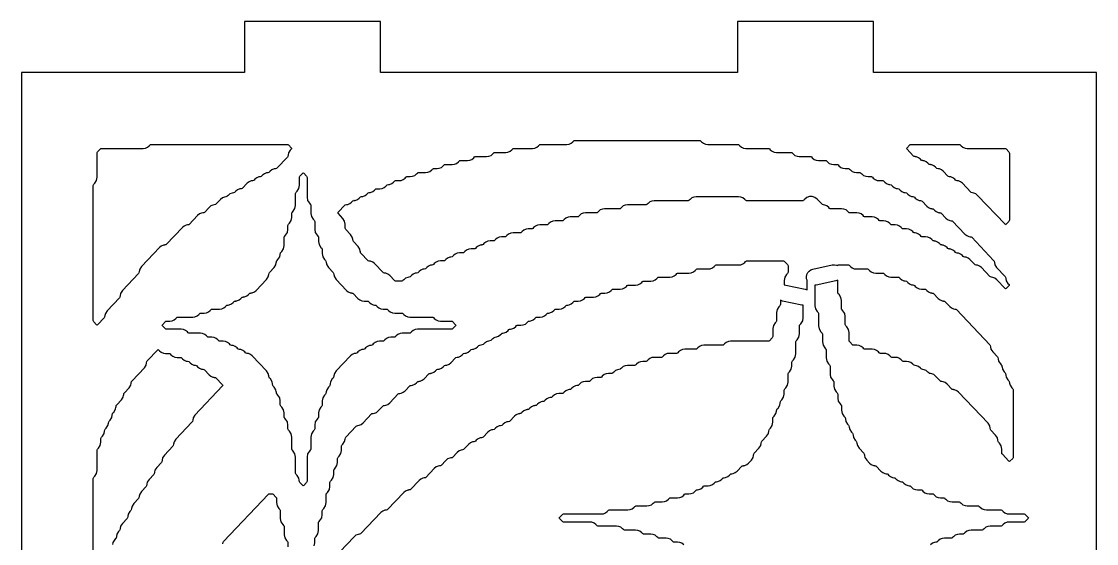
# Model space of a CAD drawing. Header units: millimetres. Extents: x 10 to 410, y 18 to 283.
# Drawn here: x 79 to 142.3, y 116.3 to 147 of the extents above; entities that cross this region are included whole.
import ezdxf

# ---------------------------------------------------------------- set-up
doc = ezdxf.new("R2010")
doc.units = ezdxf.units.MM
doc.layers.add('CUT', color=1, linetype='Continuous')

msp = doc.modelspace()

# ---------------------------------------------------------------- linework, layer by layer
at = {"layer": 'CUT'}
for points in [[(129.134, 147), (121.134, 147), (121.134, 144), (100.134, 144), (100.134, 147), (92.134, 147), (92.134, 144), (79, 144), (79, 24), (92.134, 24), (92.134, 21), (100.134, 21), (100.134, 24), (121.134, 24), (121.134, 21), (129.134, 21), (129.134, 24), (142.2679, 24), (142.2679, 144), (129.134, 144)], [(98.4251, 136.3749), (98.4787, 136.4312), (98.5038, 136.4514), (98.5693, 136.4603), (98.5689, 136.4634), (98.6456, 136.4738), (98.7694, 136.5269), (98.8745, 136.6112), (98.928, 136.6675), (98.9532, 136.6876), (99.0187, 136.6965), (99.0182, 136.6997), (99.0949, 136.7101), (99.2187, 136.7632), (99.3238, 136.8475), (99.3773, 136.9038), (99.4025, 136.9239), (99.468, 136.9328), (99.4676, 136.936), (99.5443, 136.9464), (99.668, 136.9995), (99.7731, 137.0837), (99.8267, 137.14), (99.8518, 137.1602), (99.8838, 137.1646), (100.0848, 137.1646), (100.2183, 137.1827), (100.342, 137.2358), (100.4471, 137.32), (100.5007, 137.3763), (100.5258, 137.3965), (100.5913, 137.4054), (100.5909, 137.4086), (100.6676, 137.419), (100.7914, 137.4721), (100.8965, 137.5563), (100.95, 137.6126), (100.9752, 137.6328), (101.0071, 137.6371), (101.2081, 137.6371), (101.3416, 137.6553), (101.4654, 137.7084), (101.5705, 137.7926), (101.624, 137.8489), (101.6492, 137.8691), (101.6811, 137.8734), (101.8821, 137.8734), (102.0156, 137.8916), (102.1394, 137.9447), (102.2445, 138.0289), (102.298, 138.0852), (102.3232, 138.1054), (102.3551, 138.1097), (102.7808, 138.1097), (102.9142, 138.1278), (103.038, 138.181), (103.1431, 138.2652), (103.1967, 138.3215), (103.2218, 138.3416), (103.2538, 138.346), (103.4548, 138.346), (103.5882, 138.3641), (103.712, 138.4172), (103.8171, 138.5015), (103.8707, 138.5578), (103.8958, 138.5779), (103.9278, 138.5823), (104.3535, 138.5823), (104.4869, 138.6004), (104.6107, 138.6535), (104.7158, 138.7377), (104.7693, 138.7941), (104.7945, 138.8142), (104.8265, 138.8186), (105.2521, 138.8186), (105.3856, 138.8367), (105.5094, 138.8898), (105.6145, 138.974), (105.668, 139.0303), (105.6932, 139.0505), (105.7251, 139.0549), (106.3755, 139.0549), (106.5089, 139.073), (106.6327, 139.1261), (106.7378, 139.2103), (106.7913, 139.2666), (106.8165, 139.2868), (106.8485, 139.2911), (107.4988, 139.2911), (107.6322, 139.3093), (107.756, 139.3624), (107.8611, 139.4466), (107.9147, 139.5029), (107.9398, 139.5231), (107.9718, 139.5274), (109.0714, 139.5274), (109.2049, 139.5456), (109.3287, 139.5987), (109.4338, 139.6829), (109.4873, 139.7392), (109.5125, 139.7594), (109.5445, 139.7637), (111.0934, 139.7637), (111.2269, 139.7819), (111.3507, 139.835), (111.4558, 139.9192), (111.5093, 139.9755), (111.5345, 139.9957), (111.5665, 140), (118.9128, 140), (118.9448, 139.9957), (118.9699, 139.9755), (119.0235, 139.9192), (119.1286, 139.835), (119.2524, 139.7819), (119.3858, 139.7637), (121.1595, 139.7637), (121.1914, 139.7594), (121.2166, 139.7392), (121.2701, 139.6829), (121.3753, 139.5987), (121.499, 139.5456), (121.6325, 139.5274), (122.9568, 139.5274), (122.9888, 139.5231), (123.0139, 139.5029), (123.0675, 139.4466), (123.1726, 139.3624), (123.2964, 139.3093), (123.4298, 139.2911), (124.3048, 139.2911), (124.3368, 139.2868), (124.3619, 139.2666), (124.4155, 139.2103), (124.5206, 139.1261), (124.6444, 139.073), (124.7778, 139.0549), (125.4281, 139.0549), (125.4601, 139.0505), (125.4853, 139.0303), (125.5388, 138.974), (125.6439, 138.8898), (125.7677, 138.8367), (125.9012, 138.8186), (126.3268, 138.8186), (126.3588, 138.8142), (126.3839, 138.7941), (126.4375, 138.7377), (126.5426, 138.6535), (126.6664, 138.6004), (126.7998, 138.5823), (127.0008, 138.5823), (127.0328, 138.5779), (127.0579, 138.5578), (127.1115, 138.5015), (127.2166, 138.4172), (127.3404, 138.3641), (127.4738, 138.346), (127.6748, 138.346), (127.7068, 138.3416), (127.7319, 138.3215), (127.7855, 138.2652), (127.8906, 138.181), (128.0144, 138.1278), (128.1478, 138.1097), (128.3488, 138.1097), (128.3808, 138.1054), (128.4059, 138.0852), (128.4595, 138.0289), (128.5646, 137.9447), (128.6884, 137.8916), (128.8218, 137.8734), (129.0228, 137.8734), (129.0548, 137.8691), (129.0799, 137.8489), (129.1335, 137.7926), (129.2386, 137.7084), (129.3624, 137.6553), (129.4958, 137.6371), (129.6968, 137.6371), (129.7288, 137.6328), (129.7539, 137.6126), (129.8075, 137.5563), (129.9126, 137.4721), (130.0364, 137.419), (130.113, 137.4086), (130.1126, 137.4054), (130.1781, 137.3965), (130.2033, 137.3763), (130.2568, 137.32), (130.3619, 137.2358), (130.4857, 137.1827), (130.5624, 137.1723), (130.5619, 137.1691), (130.6274, 137.1602), (130.6526, 137.14), (130.7061, 137.0837), (130.8112, 136.9995), (130.935, 136.9464), (131.0117, 136.936), (131.0113, 136.9328), (131.0768, 136.9239), (131.1019, 136.9038), (131.1555, 136.8475), (131.2606, 136.7632), (131.3844, 136.7101), (131.461, 136.6997), (131.4606, 136.6965), (131.5261, 136.6876), (131.5513, 136.6675), (131.6048, 136.6112), (131.7099, 136.5269), (131.8337, 136.4738), (131.9104, 136.4634), (131.9099, 136.4603), (131.9754, 136.4514), (132.0006, 136.4312), (132.2788, 136.1386), (132.3839, 136.0544), (132.5077, 136.0013), (132.5844, 135.9908), (132.5839, 135.9877), (132.6494, 135.9788), (132.6746, 135.9586), (132.7281, 135.9023), (132.8332, 135.8181), (132.957, 135.765), (133.0337, 135.7546), (133.0333, 135.7514), (133.0988, 135.7425), (133.1239, 135.7223), (133.4021, 135.4297), (133.5072, 135.3455), (133.631, 135.2924), (133.7077, 135.282), (133.7073, 135.2788), (133.7728, 135.2699), (133.7979, 135.2497), (134.5255, 134.4846), (134.6306, 134.4004), (134.7544, 134.3473), (134.831, 134.3368), (134.8306, 134.3337), (134.8961, 134.3248), (134.9213, 134.3046), (136.2131, 132.9459), (136.2374, 132.908), (136.255, 132.8169), (136.257, 132.8173), (136.2816, 132.6894), (136.3836, 132.5303), (136.8871, 132.0008), (136.9114, 131.9628), (136.929, 131.8718), (136.931, 131.8722), (136.9556, 131.7442), (137.0576, 131.5852), (137.1184, 131.5213), (137.1376, 131.4937), (137.1184, 131.4661), (136.9479, 131.2868), (136.92, 131.2656), (136.892, 131.2868), (136.3938, 131.8108), (136.2887, 131.895), (136.1649, 131.9481), (136.0882, 131.9585), (136.0886, 131.9617), (136.0231, 131.9706), (135.998, 131.9908), (135.4951, 132.5196), (135.39, 132.6039), (135.2662, 132.657), (135.1895, 132.6674), (135.19, 132.6705), (135.1245, 132.6795), (135.0993, 132.6996), (134.8211, 132.9922), (134.716, 133.0764), (134.5922, 133.1295), (134.5155, 133.14), (134.516, 133.1431), (134.4505, 133.152), (134.4253, 133.1722), (134.3718, 133.2285), (134.2667, 133.3127), (134.1429, 133.3658), (134.0662, 133.3762), (134.0666, 133.3794), (134.0012, 133.3883), (133.976, 133.4085), (133.9224, 133.4648), (133.8173, 133.549), (133.6936, 133.6021), (133.6169, 133.6125), (133.6173, 133.6157), (133.5518, 133.6246), (133.5266, 133.6448), (133.4731, 133.7011), (133.368, 133.7853), (133.2442, 133.8384), (133.1675, 133.8488), (133.168, 133.852), (133.1025, 133.8609), (133.0773, 133.8811), (133.0238, 133.9374), (132.9187, 134.0216), (132.7949, 134.0747), (132.7182, 134.0851), (132.7186, 134.0883), (132.6532, 134.0972), (132.628, 134.1173), (132.5744, 134.1736), (132.4693, 134.2579), (132.3456, 134.311), (132.2121, 134.3291), (132.0111, 134.3291), (131.9792, 134.3335), (131.954, 134.3536), (131.9004, 134.4099), (131.7953, 134.4942), (131.6716, 134.5473), (131.5949, 134.5577), (131.5953, 134.5608), (131.5298, 134.5697), (131.5046, 134.5899), (131.4511, 134.6462), (131.346, 134.7304), (131.2222, 134.7835), (131.0888, 134.8017), (130.8878, 134.8017), (130.8558, 134.806), (130.8306, 134.8262), (130.7771, 134.8825), (130.672, 134.9667), (130.5482, 135.0198), (130.4148, 135.038), (130.2138, 135.038), (130.1818, 135.0423), (130.1566, 135.0625), (130.1031, 135.1188), (129.998, 135.203), (129.8742, 135.2561), (129.7408, 135.2743), (129.5398, 135.2743), (129.5078, 135.2786), (129.4826, 135.2988), (129.4291, 135.3551), (129.324, 135.4393), (129.2002, 135.4924), (129.0668, 135.5105), (128.6411, 135.5105), (128.6092, 135.5149), (128.584, 135.5351), (128.5304, 135.5914), (128.4253, 135.6756), (128.3016, 135.7287), (128.1681, 135.7468), (127.7425, 135.7468), (127.7105, 135.7512), (127.6853, 135.7713), (127.6318, 135.8277), (127.5267, 135.9119), (127.4029, 135.965), (127.2694, 135.9831), (126.6191, 135.9831), (126.5872, 135.9875), (126.562, 136.0076), (126.5084, 136.0639), (126.4033, 136.1482), (126.2796, 136.2013), (126.2029, 136.2117), (126.2033, 136.2149), (126.1378, 136.2238), (126.1127, 136.2439), (125.8243, 136.5472), (125.6957, 136.6447), (125.5427, 136.6961), (125.3813, 136.6961), (125.2283, 136.6447), (125.0996, 136.5472), (125.0359, 136.4802), (125.0108, 136.46), (124.9788, 136.4557), (121.6765, 136.4557), (121.6445, 136.46), (121.6193, 136.4802), (121.5658, 136.5365), (121.4607, 136.6207), (121.3369, 136.6738), (121.2034, 136.692), (118.7118, 136.692), (118.5784, 136.6738), (118.4546, 136.6207), (118.3495, 136.5365), (118.2959, 136.4802), (118.2708, 136.46), (118.2388, 136.4557), (116.2405, 136.4557), (116.107, 136.4376), (115.9833, 136.3844), (115.8781, 136.3002), (115.8246, 136.2439), (115.7994, 136.2238), (115.7675, 136.2194), (114.6678, 136.2194), (114.5344, 136.2013), (114.4106, 136.1482), (114.3055, 136.0639), (114.2519, 136.0076), (114.2268, 135.9875), (114.1948, 135.9831), (113.3198, 135.9831), (113.1864, 135.965), (113.0626, 135.9119), (112.9575, 135.8277), (112.9039, 135.7713), (112.8788, 135.7512), (112.8468, 135.7468), (112.1965, 135.7468), (112.063, 135.7287), (111.9393, 135.6756), (111.8342, 135.5914), (111.7806, 135.5351), (111.7554, 135.5149), (111.7235, 135.5105), (111.2978, 135.5105), (111.1644, 135.4924), (111.0406, 135.4393), (110.9355, 135.3551), (110.8819, 135.2988), (110.8568, 135.2786), (110.8248, 135.2743), (110.3992, 135.2743), (110.2657, 135.2561), (110.1419, 135.203), (110.0368, 135.1188), (109.9833, 135.0625), (109.9581, 135.0423), (109.9261, 135.038), (109.5005, 135.038), (109.367, 135.0198), (109.2433, 134.9667), (109.1382, 134.8825), (109.0846, 134.8262), (109.0594, 134.806), (109.0275, 134.8017), (108.8265, 134.8017), (108.693, 134.7835), (108.5693, 134.7304), (108.4642, 134.6462), (108.4106, 134.5899), (108.3854, 134.5697), (108.3535, 134.5654), (107.9278, 134.5654), (107.7944, 134.5473), (107.6706, 134.4942), (107.5655, 134.4099), (107.512, 134.3536), (107.4868, 134.3335), (107.4548, 134.3291), (107.2538, 134.3291), (107.1204, 134.311), (106.9966, 134.2579), (106.8915, 134.1736), (106.838, 134.1173), (106.8128, 134.0972), (106.7808, 134.0928), (106.5798, 134.0928), (106.4464, 134.0747), (106.3226, 134.0216), (106.2175, 133.9374), (106.164, 133.8811), (106.1388, 133.8609), (106.0733, 133.852), (106.0737, 133.8488), (105.997, 133.8384), (105.8733, 133.7853), (105.7682, 133.7011), (105.7146, 133.6448), (105.6894, 133.6246), (105.6575, 133.6203), (105.4565, 133.6203), (105.323, 133.6021), (105.1993, 133.549), (105.0942, 133.4648), (105.0406, 133.4085), (105.0154, 133.3883), (104.9835, 133.384), (104.7825, 133.384), (104.649, 133.3658), (104.5253, 133.3127), (104.4202, 133.2285), (104.3666, 133.1722), (104.3414, 133.152), (104.276, 133.1431), (104.2764, 133.14), (104.1997, 133.1295), (104.0759, 133.0764), (103.9708, 132.9922), (103.9173, 132.9359), (103.8921, 132.9157), (103.8602, 132.9114), (103.6592, 132.9114), (103.5257, 132.8933), (103.4019, 132.8401), (103.2968, 132.7559), (103.2433, 132.6996), (103.2181, 132.6795), (103.1526, 132.6705), (103.1531, 132.6674), (103.0764, 132.657), (102.9526, 132.6039), (102.8475, 132.5196), (102.794, 132.4633), (102.7688, 132.4432), (102.7033, 132.4343), (102.7037, 132.4311), (102.627, 132.4207), (102.5033, 132.3676), (102.3982, 132.2833), (102.3446, 132.227), (102.3195, 132.2069), (102.254, 132.198), (102.2544, 132.1948), (102.1777, 132.1844), (102.0539, 132.1313), (101.9488, 132.0471), (101.8953, 131.9908), (101.8701, 131.9706), (101.8046, 131.9617), (101.8051, 131.9585), (101.7284, 131.9481), (101.6046, 131.895), (101.4995, 131.8108), (101.446, 131.7545), (101.4208, 131.7343), (101.3888, 131.73), (101.0071, 131.73), (100.9752, 131.7343), (100.95, 131.7545), (100.6718, 132.0471), (100.5667, 132.1313), (100.4429, 132.1844), (100.3662, 132.1948), (100.3667, 132.198), (100.3012, 132.2069), (100.276, 132.227), (99.7731, 132.7559), (99.668, 132.8401), (99.5443, 132.8933), (99.4676, 132.9037), (99.468, 132.9068), (99.4025, 132.9157), (99.3773, 132.9359), (98.9842, 133.3494), (98.9598, 133.3874), (98.9423, 133.4784), (98.9403, 133.478), (98.9156, 133.606), (98.8137, 133.765), (98.5348, 134.0583), (98.5105, 134.0962), (98.493, 134.1873), (98.4909, 134.1869), (98.4663, 134.3149), (98.3643, 134.4739), (98.0855, 134.7672), (98.0612, 134.8051), (98.0527, 134.8493), (98.0527, 135.0745), (98.017, 135.26), (97.915, 135.419), (97.6296, 135.7192), (97.6103, 135.7468), (97.6296, 135.7744), (98.0293, 136.1949), (98.0545, 136.2151), (98.12, 136.224), (98.1196, 136.2271), (98.1963, 136.2376), (98.32, 136.2907)], [(83.3117, 137.4924), (83.4136, 137.6514), (83.4493, 137.8369), (83.4493, 139.2435), (83.4578, 139.2877), (83.4822, 139.3257), (83.6507, 139.5029), (83.6759, 139.5231), (83.7078, 139.5274), (86.1555, 139.5274), (86.2889, 139.5456), (86.4127, 139.5987), (86.5178, 139.6829), (86.5714, 139.7392), (86.5965, 139.7594), (86.6285, 139.7637), (94.6488, 139.7637), (94.6808, 139.7594), (94.706, 139.7392), (94.8811, 139.555), (94.9003, 139.5274), (94.8811, 139.4998), (94.8203, 139.4359), (94.7183, 139.2769), (94.6937, 139.1489), (94.6917, 139.1493), (94.6741, 139.0583), (94.6498, 139.0203), (94.032, 138.3705), (94.0068, 138.3503), (93.9413, 138.3414), (93.9417, 138.3383), (93.8651, 138.3279), (93.7413, 138.2747), (93.6362, 138.1905), (93.5826, 138.1342), (93.5575, 138.114), (93.492, 138.1051), (93.4924, 138.102), (93.4157, 138.0916), (93.2919, 138.0385), (93.1868, 137.9542), (93.1333, 137.8979), (93.1081, 137.8778), (93.0426, 137.8689), (93.0431, 137.8657), (92.9664, 137.8553), (92.8426, 137.8022), (92.7375, 137.7179), (92.684, 137.6616), (92.6588, 137.6415), (92.5933, 137.6326), (92.5937, 137.6294), (92.5171, 137.619), (92.3933, 137.5659), (92.2882, 137.4817), (92.01, 137.1891), (91.9848, 137.1689), (91.9193, 137.16), (91.9197, 137.1568), (91.8431, 137.1464), (91.7193, 137.0933), (91.6142, 137.0091), (91.5606, 136.9528), (91.5355, 136.9326), (91.47, 136.9237), (91.4704, 136.9206), (91.3937, 136.9101), (91.2699, 136.857), (91.1648, 136.7728), (91.1113, 136.7165), (91.0861, 136.6963), (91.0206, 136.6874), (91.0211, 136.6843), (90.9444, 136.6738), (90.8206, 136.6207), (90.7155, 136.5365), (90.4373, 136.2439), (90.4121, 136.2238), (90.3466, 136.2149), (90.3471, 136.2117), (90.2704, 136.2013), (90.1466, 136.1482), (90.0415, 136.0639), (89.7633, 135.7713), (89.7381, 135.7512), (89.6726, 135.7423), (89.6731, 135.7391), (89.5964, 135.7287), (89.4726, 135.6756), (89.3675, 135.5914), (88.8646, 135.0625), (88.8395, 135.0423), (88.774, 135.0334), (88.7744, 135.0303), (88.6977, 135.0198), (88.5739, 134.9667), (88.4688, 134.8825), (87.5166, 133.8811), (87.4915, 133.8609), (87.426, 133.852), (87.4264, 133.8488), (87.3497, 133.8384), (87.226, 133.7853), (87.1208, 133.7011), (86.0583, 132.5836), (85.9563, 132.4246), (85.9317, 132.2966), (85.9297, 132.297), (85.9122, 132.2059), (85.8878, 132.168), (84.935, 131.1659), (84.833, 131.0068), (84.8084, 130.8789), (84.8063, 130.8793), (84.7888, 130.7882), (84.7645, 130.7503), (84.0363, 129.9844), (83.9344, 129.8254), (83.9097, 129.6974), (83.9077, 129.6978), (83.8902, 129.6068), (83.8658, 129.5688), (83.4773, 129.1602), (83.4493, 129.139), (83.4213, 129.1602), (83.2575, 129.3326), (83.2332, 129.3705), (83.2247, 129.4147), (83.2247, 137.3532), (83.2332, 137.3974), (83.2575, 137.4354)], [(134.3008, 139.6829), (134.4059, 139.5987), (134.5297, 139.5456), (134.6631, 139.5274), (136.8861, 139.5274), (136.9181, 139.5231), (136.9433, 139.5029), (137.1118, 139.3257), (137.1361, 139.2877), (137.1446, 139.2435), (137.1446, 135.3219), (137.1361, 135.2777), (137.1118, 135.2397), (136.9479, 135.0674), (136.92, 135.0462), (136.892, 135.0674), (135.2704, 136.7728), (135.1653, 136.857), (135.0416, 136.9101), (134.9649, 136.9206), (134.9653, 136.9237), (134.8998, 136.9326), (134.8746, 136.9528), (134.3718, 137.4817), (134.2667, 137.5659), (134.1429, 137.619), (134.0662, 137.6294), (134.0666, 137.6326), (134.0012, 137.6415), (133.976, 137.6616), (133.9224, 137.7179), (133.8173, 137.8022), (133.6936, 137.8553), (133.6169, 137.8657), (133.6173, 137.8689), (133.5518, 137.8778), (133.5266, 137.8979), (133.2484, 138.1905), (133.1433, 138.2747), (133.0196, 138.3279), (132.9429, 138.3383), (132.9433, 138.3414), (132.8778, 138.3503), (132.8526, 138.3705), (132.7991, 138.4268), (132.694, 138.511), (132.5702, 138.5641), (132.4935, 138.5746), (132.494, 138.5777), (132.4285, 138.5866), (132.4033, 138.6068), (132.3498, 138.6631), (132.2447, 138.7473), (132.1209, 138.8004), (132.0442, 138.8108), (132.0446, 138.814), (131.9792, 138.8229), (131.954, 138.8431), (131.9004, 138.8994), (131.7953, 138.9836), (131.6716, 139.0367), (131.5949, 139.0471), (131.5953, 139.0503), (131.5298, 139.0592), (131.5046, 139.0794), (131.1049, 139.4998), (131.0857, 139.5274), (131.1049, 139.555), (131.28, 139.7392), (131.3052, 139.7594), (131.3371, 139.7637), (134.1901, 139.7637), (134.2221, 139.7594), (134.2473, 139.7392)], [(88.0905, 129.5226), (88.144, 129.5789), (88.1692, 129.599), (88.2012, 129.6034), (89.0761, 129.6034), (89.2096, 129.6215), (89.3334, 129.6746), (89.4385, 129.7588), (89.492, 129.8151), (89.5172, 129.8353), (89.5492, 129.8397), (89.7501, 129.8397), (89.8836, 129.8578), (90.0074, 129.9109), (90.1125, 129.9951), (90.166, 130.0514), (90.1912, 130.0716), (90.2232, 130.0759), (90.6488, 130.0759), (90.7823, 130.0941), (90.906, 130.1472), (91.0111, 130.2314), (91.0647, 130.2877), (91.0899, 130.3079), (91.1553, 130.3168), (91.1549, 130.32), (91.2316, 130.3304), (91.3554, 130.3835), (91.4605, 130.4677), (91.514, 130.524), (91.5392, 130.5442), (91.6047, 130.5531), (91.6042, 130.5562), (91.6809, 130.5667), (91.8047, 130.6198), (91.9098, 130.704), (91.9633, 130.7603), (91.9885, 130.7805), (92.054, 130.7894), (92.0536, 130.7925), (92.1303, 130.803), (92.254, 130.8561), (92.3591, 130.9403), (92.4127, 130.9966), (92.4379, 131.0168), (92.5033, 131.0257), (92.5029, 131.0288), (92.5796, 131.0392), (92.7034, 131.0923), (92.8085, 131.1766), (93.4217, 131.8215), (93.5236, 131.9805), (93.5483, 132.1085), (93.5503, 132.1081), (93.5678, 132.1991), (93.5922, 132.2371), (93.871, 132.5303), (93.973, 132.6894), (93.9976, 132.8173), (93.9997, 132.8169), (94.0172, 132.908), (94.0415, 132.9459), (94.0957, 133.0029), (94.1976, 133.1619), (94.2223, 133.2899), (94.2243, 133.2895), (94.2418, 133.3806), (94.2662, 133.4185), (94.3203, 133.4755), (94.4223, 133.6345), (94.458, 133.82), (94.458, 134.2815), (94.4665, 134.3257), (94.4908, 134.3637), (94.545, 134.4206), (94.647, 134.5797), (94.6827, 134.7652), (94.6827, 134.9903), (94.6912, 135.0346), (94.7155, 135.0725), (94.7697, 135.1295), (94.8716, 135.2885), (94.9073, 135.474), (94.9073, 135.6992), (94.9158, 135.7434), (94.9402, 135.7814), (94.9943, 135.8384), (95.0963, 135.9974), (95.132, 136.1829), (95.132, 136.8806), (95.1405, 136.9249), (95.1648, 136.9628), (95.219, 137.0198), (95.321, 137.1788), (95.3567, 137.3643), (95.3567, 137.8258), (95.3652, 137.87), (95.3895, 137.908), (95.5533, 138.0803), (95.5813, 138.1015), (95.6093, 138.0803), (95.7732, 137.908), (95.7975, 137.87), (95.806, 137.8258), (95.806, 136.6555), (95.8417, 136.47), (95.9436, 136.3109), (95.9978, 136.2539), (96.0221, 136.216), (96.0307, 136.1718), (96.0307, 135.7103), (96.0663, 135.5248), (96.1683, 135.3658), (96.2225, 135.3088), (96.2468, 135.2709), (96.2553, 135.2266), (96.2553, 134.7652), (96.291, 134.5797), (96.393, 134.4206), (96.4471, 134.3637), (96.4715, 134.3257), (96.48, 134.2815), (96.48, 134.0563), (96.5157, 133.8708), (96.6176, 133.7118), (96.6718, 133.6548), (96.6961, 133.6169), (96.7047, 133.5726), (96.7047, 133.3474), (96.7403, 133.1619), (96.8423, 133.0029), (96.8965, 132.9459), (96.9208, 132.908), (96.9383, 132.8169), (96.9404, 132.8173), (96.965, 132.6894), (97.067, 132.5303), (97.3458, 132.2371), (97.3701, 132.1991), (97.3877, 132.1081), (97.3897, 132.1085), (97.4143, 131.9805), (97.5163, 131.8215), (98.1295, 131.1766), (98.2346, 131.0923), (98.3584, 131.0392), (98.4351, 131.0288), (98.4346, 131.0257), (98.5001, 131.0168), (98.5253, 130.9966), (98.8035, 130.704), (98.9086, 130.6198), (99.0324, 130.5667), (99.1658, 130.5485), (99.3668, 130.5485), (99.3988, 130.5442), (99.424, 130.524), (99.4775, 130.4677), (99.5826, 130.3835), (99.7064, 130.3304), (99.7831, 130.32), (99.7826, 130.3168), (99.8481, 130.3079), (99.8733, 130.2877), (99.9268, 130.2314), (100.0319, 130.1472), (100.1557, 130.0941), (100.2892, 130.0759), (100.4902, 130.0759), (100.5221, 130.0716), (100.5473, 130.0514), (100.6008, 129.9951), (100.7059, 129.9109), (100.8297, 129.8578), (100.9632, 129.8397), (101.3888, 129.8397), (101.4208, 129.8353), (101.446, 129.8151), (101.4995, 129.7588), (101.6046, 129.6746), (101.7284, 129.6215), (101.8618, 129.6034), (103.1862, 129.6034), (103.2181, 129.599), (103.2433, 129.5789), (103.2968, 129.5226), (103.4019, 129.4383), (103.5257, 129.3852), (103.6592, 129.3671), (104.3095, 129.3671), (104.3414, 129.3627), (104.3666, 129.3426), (104.5417, 129.1584), (104.561, 129.1308), (104.5417, 129.1032), (104.3666, 128.919), (104.3414, 128.8989), (104.3095, 128.8945), (102.3112, 128.8945), (102.1777, 128.8764), (102.0539, 128.8233), (101.9488, 128.739), (101.8953, 128.6827), (101.8701, 128.6626), (101.8382, 128.6582), (101.4125, 128.6582), (101.279, 128.6401), (101.1553, 128.587), (101.0502, 128.5028), (100.9966, 128.4465), (100.9715, 128.4263), (100.9395, 128.4219), (100.7385, 128.4219), (100.605, 128.4038), (100.4813, 128.3507), (100.3762, 128.2665), (100.3226, 128.2102), (100.2975, 128.19), (100.2655, 128.1857), (100.0645, 128.1857), (99.9311, 128.1675), (99.8073, 128.1144), (99.7022, 128.0302), (99.6486, 127.9739), (99.6235, 127.9537), (99.558, 127.9448), (99.5584, 127.9416), (99.4817, 127.9312), (99.3579, 127.8781), (99.2528, 127.7939), (99.1993, 127.7376), (99.1741, 127.7174), (99.1086, 127.7085), (99.1091, 127.7054), (99.0324, 127.6949), (98.9086, 127.6418), (98.8035, 127.5576), (98.75, 127.5013), (98.7248, 127.4811), (98.6593, 127.4722), (98.6597, 127.4691), (98.5831, 127.4587), (98.4593, 127.4055), (98.3542, 127.3213), (97.5163, 126.4401), (97.4143, 126.2811), (97.3897, 126.1531), (97.3877, 126.1535), (97.3701, 126.0625), (97.3458, 126.0245), (97.2916, 125.9676), (97.1897, 125.8085), (97.1651, 125.6806), (97.163, 125.681), (97.1455, 125.5899), (97.1211, 125.552), (97.067, 125.495), (96.965, 125.336), (96.9404, 125.208), (96.9383, 125.2084), (96.9208, 125.1173), (96.8965, 125.0794), (96.8423, 125.0224), (96.7403, 124.8634), (96.7047, 124.6779), (96.7047, 124.4527), (96.6961, 124.4085), (96.6718, 124.3705), (96.6176, 124.3135), (96.5157, 124.1545), (96.48, 123.969), (96.48, 123.7439), (96.4715, 123.6996), (96.4471, 123.6617), (96.393, 123.6047), (96.291, 123.4457), (96.2553, 123.2602), (96.2553, 123.035), (96.2468, 122.9907), (96.2225, 122.9528), (96.1683, 122.8958), (96.0663, 122.7368), (96.0307, 122.5513), (96.0307, 121.8536), (96.0221, 121.8093), (95.9978, 121.7714), (95.9436, 121.7144), (95.8417, 121.5554), (95.806, 121.3699), (95.806, 119.9633), (95.7975, 119.919), (95.7732, 119.8811), (95.6093, 119.7088), (95.5813, 119.6876), (95.5533, 119.7088), (95.3895, 119.8811), (95.3652, 119.919), (95.3477, 120.0101), (95.3456, 120.0097), (95.321, 120.1376), (95.219, 120.2967), (95.1648, 120.3536), (95.1405, 120.3916), (95.132, 120.4358), (95.132, 121.3699), (95.0963, 121.5554), (94.9943, 121.7144), (94.9402, 121.7714), (94.9158, 121.8093), (94.9073, 121.8536), (94.9073, 122.5513), (94.8716, 122.7368), (94.7697, 122.8958), (94.7155, 122.9528), (94.6912, 122.9907), (94.6827, 123.035), (94.6827, 123.2602), (94.647, 123.4457), (94.545, 123.6047), (94.4908, 123.6617), (94.4665, 123.6996), (94.458, 123.7439), (94.458, 123.969), (94.4223, 124.1545), (94.3203, 124.3135), (94.2662, 124.3705), (94.2418, 124.4085), (94.2333, 124.4527), (94.2333, 124.6779), (94.1976, 124.8634), (94.0957, 125.0224), (94.0415, 125.0794), (94.0172, 125.1173), (93.9997, 125.2084), (93.9976, 125.208), (93.973, 125.336), (93.871, 125.495), (93.8168, 125.552), (93.7925, 125.5899), (93.775, 125.681), (93.7729, 125.6806), (93.7483, 125.8085), (93.6463, 125.9676), (93.5922, 126.0245), (93.5678, 126.0625), (93.5503, 126.1535), (93.5483, 126.1531), (93.5236, 126.2811), (93.4217, 126.4401), (92.5838, 127.3213), (92.4787, 127.4055), (92.3549, 127.4587), (92.2782, 127.4691), (92.2787, 127.4722), (92.2132, 127.4811), (92.188, 127.5013), (92.1345, 127.5576), (92.0294, 127.6418), (91.9056, 127.6949), (91.8289, 127.7054), (91.8293, 127.7085), (91.7639, 127.7174), (91.7387, 127.7376), (91.6851, 127.7939), (91.58, 127.8781), (91.4563, 127.9312), (91.3796, 127.9416), (91.38, 127.9448), (91.3145, 127.9537), (91.2894, 127.9739), (91.2358, 128.0302), (91.1307, 128.1144), (91.0069, 128.1675), (90.8735, 128.1857), (90.6725, 128.1857), (90.6405, 128.19), (90.6154, 128.2102), (90.5618, 128.2665), (90.4567, 128.3507), (90.3329, 128.4038), (90.1995, 128.4219), (89.9985, 128.4219), (89.9665, 128.4263), (89.9414, 128.4465), (89.8878, 128.5028), (89.7827, 128.587), (89.6589, 128.6401), (89.5255, 128.6582), (88.8752, 128.6582), (88.8432, 128.6626), (88.818, 128.6827), (88.7645, 128.739), (88.6594, 128.8233), (88.5356, 128.8764), (88.4021, 128.8945), (87.5272, 128.8945), (87.4952, 128.8989), (87.47, 128.919), (87.2949, 129.1032), (87.2757, 129.1308), (87.2949, 129.1584), (87.47, 129.3426), (87.4952, 129.3627), (87.5272, 129.3671), (87.7281, 129.3671), (87.8616, 129.3852), (87.9854, 129.4383)]]:
    msp.add_lwpolyline(points, close=True, dxfattribs=at)
for points in [[(96.2196, 116.1493), (96.2553, 116.3348), (96.2553, 116.5599), (96.2638, 116.6042), (96.2882, 116.6421), (96.3423, 116.6991), (96.4443, 116.8581), (96.48, 117.0436), (96.48, 117.5051), (96.4885, 117.5493), (96.5128, 117.5873), (96.567, 117.6443), (96.669, 117.8033), (96.7047, 117.9888), (96.7047, 118.2139), (96.7132, 118.2582), (96.7375, 118.2961), (96.7917, 118.3531), (96.8936, 118.5121), (96.9293, 118.6977), (96.9293, 119.1591), (96.9378, 119.2033), (96.9622, 119.2413), (97.0163, 119.2983), (97.1183, 119.4573), (97.154, 119.6428), (97.154, 119.868), (97.1625, 119.9122), (97.1868, 119.9501), (97.241, 120.0071), (97.343, 120.1662), (97.3787, 120.3517), (97.3787, 120.5768), (97.3872, 120.6211), (97.4115, 120.659), (97.4657, 120.716), (97.5676, 120.875), (97.6033, 121.0605), (97.6033, 121.2857), (97.6118, 121.3299), (97.6362, 121.3679), (97.6903, 121.4249), (97.7923, 121.5839), (97.828, 121.7694), (97.828, 121.9945), (97.8365, 122.0388), (97.8608, 122.0767), (97.915, 122.1337), (98.017, 122.2927), (98.0416, 122.4207), (98.0437, 122.4203), (98.0612, 122.5114), (98.0855, 122.5493), (98.7033, 123.1991), (98.7285, 123.2193), (98.794, 123.2282), (98.7936, 123.2313), (98.8703, 123.2418), (98.994, 123.2949), (99.0991, 123.3791), (99.602, 123.908), (99.6272, 123.9281), (99.6927, 123.937), (99.6922, 123.9402), (99.7689, 123.9506), (99.8927, 124.0037), (99.9978, 124.088), (100.276, 124.3805), (100.3012, 124.4007), (100.3667, 124.4096), (100.3662, 124.4128), (100.4429, 124.4232), (100.5667, 124.4763), (100.6718, 124.5605), (101.1747, 125.0894), (101.1998, 125.1096), (101.2653, 125.1185), (101.2649, 125.1216), (101.3416, 125.1321), (101.4654, 125.1852), (101.5705, 125.2694), (101.8487, 125.562), (101.8738, 125.5822), (101.9393, 125.5911), (101.9389, 125.5942), (102.0156, 125.6046), (102.1394, 125.6577), (102.2445, 125.742), (102.298, 125.7983), (102.3232, 125.8184), (102.3887, 125.8273), (102.3882, 125.8305), (102.4649, 125.8409), (102.5887, 125.894), (102.6938, 125.9783), (102.972, 126.2708), (102.9972, 126.291), (103.0627, 126.2999), (103.0622, 126.3031), (103.1389, 126.3135), (103.2627, 126.3666), (103.3678, 126.4508), (103.4213, 126.5071), (103.4465, 126.5273), (103.512, 126.5362), (103.5116, 126.5394), (103.5882, 126.5498), (103.712, 126.6029), (103.8171, 126.6871), (103.8707, 126.7434), (103.8958, 126.7636), (103.9613, 126.7725), (103.9609, 126.7757), (104.0376, 126.7861), (104.1614, 126.8392), (104.2665, 126.9234), (104.5447, 127.216), (104.5698, 127.2362), (104.6353, 127.2451), (104.6349, 127.2482), (104.7116, 127.2586), (104.8354, 127.3118), (104.9405, 127.396), (104.994, 127.4523), (105.0192, 127.4724), (105.0847, 127.4813), (105.0842, 127.4845), (105.1609, 127.4949), (105.2847, 127.548), (105.3898, 127.6323), (105.4433, 127.6886), (105.4685, 127.7087), (105.534, 127.7176), (105.5336, 127.7208), (105.6102, 127.7312), (105.734, 127.7843), (105.8391, 127.8685), (105.8927, 127.9249), (105.9178, 127.945), (105.9833, 127.9539), (105.9829, 127.9571), (106.0596, 127.9675), (106.1834, 128.0206), (106.2885, 128.1048), (106.342, 128.1611), (106.3672, 128.1813), (106.4327, 128.1902), (106.4322, 128.1934), (106.5089, 128.2038), (106.6327, 128.2569), (106.7378, 128.3411), (106.7913, 128.3974), (106.8165, 128.4176), (106.882, 128.4265), (106.8816, 128.4297), (106.9582, 128.4401), (107.082, 128.4932), (107.1871, 128.5774), (107.2407, 128.6337), (107.2658, 128.6539), (107.3313, 128.6628), (107.3309, 128.6659), (107.4076, 128.6764), (107.5314, 128.7295), (107.6365, 128.8137), (107.69, 128.87), (107.7152, 128.8902), (107.7807, 128.8991), (107.7802, 128.9022), (107.8569, 128.9127), (107.9807, 128.9658), (108.0858, 129.05), (108.1393, 129.1063), (108.1645, 129.1265), (108.1965, 129.1308), (108.3974, 129.1308), (108.5309, 129.1489), (108.6547, 129.2021), (108.7598, 129.2863), (108.8133, 129.3426), (108.8385, 129.3627), (108.904, 129.3716), (108.9036, 129.3748), (108.9802, 129.3852), (109.104, 129.4383), (109.2091, 129.5226), (109.2627, 129.5789), (109.2878, 129.599), (109.3198, 129.6034), (109.5208, 129.6034), (109.6542, 129.6215), (109.778, 129.6746), (109.8831, 129.7588), (109.9367, 129.8151), (109.9618, 129.8353), (110.0273, 129.8442), (110.0269, 129.8474), (110.1036, 129.8578), (110.2274, 129.9109), (110.3325, 129.9951), (110.386, 130.0514), (110.4112, 130.0716), (110.4431, 130.0759), (110.6441, 130.0759), (110.7776, 130.0941), (110.9014, 130.1472), (111.0065, 130.2314), (111.06, 130.2877), (111.0852, 130.3079), (111.1507, 130.3168), (111.1502, 130.32), (111.2269, 130.3304), (111.3507, 130.3835), (111.4558, 130.4677), (111.5093, 130.524), (111.5345, 130.5442), (111.5665, 130.5485), (111.7674, 130.5485), (111.9009, 130.5667), (112.0247, 130.6198), (112.1298, 130.704), (112.1833, 130.7603), (112.2085, 130.7805), (112.2405, 130.7848), (112.6661, 130.7848), (112.7996, 130.803), (112.9234, 130.8561), (113.0285, 130.9403), (113.082, 130.9966), (113.1072, 131.0168), (113.1391, 131.0211), (113.3401, 131.0211), (113.4736, 131.0392), (113.5974, 131.0923), (113.7025, 131.1766), (113.756, 131.2329), (113.7812, 131.253), (113.8131, 131.2574), (114.2388, 131.2574), (114.3722, 131.2755), (114.496, 131.3286), (114.6011, 131.4129), (114.6547, 131.4692), (114.6798, 131.4893), (114.7118, 131.4937), (115.1374, 131.4937), (115.2709, 131.5118), (115.3947, 131.5649), (115.4998, 131.6491), (115.5533, 131.7054), (115.5785, 131.7256), (115.6105, 131.73), (116.0361, 131.73), (116.1696, 131.7481), (116.2933, 131.8012), (116.3985, 131.8854), (116.452, 131.9417), (116.4772, 131.9619), (116.5091, 131.9662), (117.1594, 131.9662), (117.2929, 131.9844), (117.4167, 132.0375), (117.5218, 132.1217), (117.5753, 132.178), (117.6005, 132.1982), (117.6325, 132.2025), (118.2828, 132.2025), (118.4162, 132.2207), (118.54, 132.2738), (118.6451, 132.358), (118.6987, 132.4143), (118.7238, 132.4345), (118.7558, 132.4388), (119.4061, 132.4388), (119.5396, 132.457), (119.6633, 132.5101), (119.7685, 132.5943), (119.822, 132.6506), (119.8472, 132.6708), (119.8791, 132.6751), (121.2034, 132.6751), (121.3369, 132.6932), (121.4607, 132.7464), (121.5658, 132.8306), (121.6193, 132.8869), (121.6445, 132.907), (121.6765, 132.9114), (123.8555, 132.9114), (123.8874, 132.907), (123.9126, 132.8869), (124.0811, 132.7096), (124.1054, 132.6717), (124.114, 132.6274), (124.114, 132.2502), (124.1054, 132.2059), (124.0811, 132.168), (124.0269, 132.111), (123.925, 131.952), (123.8893, 131.7665), (123.8893, 131.5012), (123.9809, 131.494), (125.1212, 131.2509), (125.2353, 131.2104), (125.2373, 131.2209), (125.2373, 131.782), (125.2086, 131.8627), (125.1987, 131.9876), (125.2215, 132.1109), (125.2754, 132.224), (125.3567, 132.3193), (125.4599, 132.3904), (125.578, 132.4323), (126.7184, 132.6754), (126.8433, 132.6853), (126.9666, 132.6625), (127.0051, 132.6441), (127.0113, 132.6506), (127.0365, 132.6708), (127.0685, 132.6751), (127.6748, 132.6751), (127.7068, 132.6708), (127.7319, 132.6506), (127.7855, 132.5943), (127.8906, 132.5101), (128.0144, 132.457), (128.1478, 132.4388), (128.7981, 132.4388), (128.8301, 132.4345), (128.8553, 132.4143), (128.9088, 132.358), (129.0139, 132.2738), (129.1377, 132.2207), (129.2712, 132.2025), (129.6968, 132.2025), (129.7288, 132.1982), (129.7539, 132.178), (129.8075, 132.1217), (129.9126, 132.0375), (130.0364, 131.9844), (130.1698, 131.9662), (130.5955, 131.9662), (130.6274, 131.9619), (130.6526, 131.9417), (130.7061, 131.8854), (130.8112, 131.8012), (130.935, 131.7481), (131.0117, 131.7377), (131.0113, 131.7345), (131.0768, 131.7256), (131.1019, 131.7054), (131.1555, 131.6491), (131.2606, 131.5649), (131.3844, 131.5118), (131.461, 131.5014), (131.4606, 131.4982), (131.5261, 131.4893), (131.5513, 131.4692), (131.6048, 131.4129), (131.7099, 131.3286), (131.8337, 131.2755), (131.9671, 131.2574), (132.1681, 131.2574), (132.2001, 131.253), (132.2253, 131.2329), (132.2788, 131.1766), (132.3839, 131.0923), (132.5077, 131.0392), (132.5844, 131.0288), (132.5839, 131.0257), (132.6494, 131.0168), (132.6746, 130.9966), (132.9528, 130.704), (133.0579, 130.6198), (133.1817, 130.5667), (133.2584, 130.5562), (133.2579, 130.5531), (133.3234, 130.5442), (133.3486, 130.524), (133.6268, 130.2314), (133.7319, 130.1472), (133.8557, 130.0941), (133.9324, 130.0837), (133.9319, 130.0805), (133.9974, 130.0716), (134.0226, 130.0514), (135.9884, 127.9839), (136.0128, 127.946), (136.0303, 127.8549), (136.0324, 127.8553), (136.057, 127.7273), (136.1589, 127.5683), (136.4378, 127.275), (136.4621, 127.2371), (136.4796, 127.1461), (136.4817, 127.1465), (136.5063, 127.0185), (136.6083, 126.8595), (136.6624, 126.8025), (136.6868, 126.7645), (136.7043, 126.6735), (136.7064, 126.6739), (136.731, 126.5459), (136.8329, 126.3869), (136.8871, 126.3299), (136.9114, 126.292), (136.929, 126.2009), (136.931, 126.2013), (136.9556, 126.0733), (137.0576, 125.9143), (137.1118, 125.8573), (137.1361, 125.8194), (137.1536, 125.7283), (137.1557, 125.7287), (137.1803, 125.6008), (137.2823, 125.4417), (137.3364, 125.3847), (137.3608, 125.3468), (137.3693, 125.3026), (137.3693, 121.381), (137.3608, 121.3367), (137.3364, 121.2988), (137.1726, 121.1265), (137.1446, 121.1053), (137.1166, 121.1265), (136.7281, 121.5351), (136.7038, 121.573), (136.6953, 121.6173), (136.6953, 121.8424), (136.6596, 122.0279), (136.5576, 122.187), (136.5035, 122.2439), (136.4791, 122.2819), (136.4616, 122.3729), (136.4596, 122.3725), (136.4349, 122.5005), (136.333, 122.6595), (136.0541, 122.9528), (136.0298, 122.9907), (136.0123, 123.0818), (136.0102, 123.0814), (135.9856, 123.2094), (135.8836, 123.3684), (134.1471, 125.1947), (134.042, 125.279), (133.9182, 125.3321), (133.8415, 125.3425), (133.842, 125.3457), (133.7765, 125.3546), (133.7513, 125.3747), (133.4731, 125.6673), (133.368, 125.7515), (133.2442, 125.8046), (133.1675, 125.8151), (133.168, 125.8182), (133.1025, 125.8271), (133.0773, 125.8473), (132.7991, 126.1399), (132.694, 126.2241), (132.5702, 126.2772), (132.4935, 126.2876), (132.494, 126.2908), (132.4285, 126.2997), (132.4033, 126.3199), (132.3498, 126.3762), (132.2447, 126.4604), (132.1209, 126.5135), (132.0442, 126.5239), (132.0446, 126.5271), (131.9792, 126.536), (131.954, 126.5562), (131.9004, 126.6125), (131.7953, 126.6967), (131.6716, 126.7498), (131.5949, 126.7602), (131.5953, 126.7634), (131.5298, 126.7723), (131.5046, 126.7924), (131.4511, 126.8488), (131.346, 126.933), (131.2222, 126.9861), (131.0888, 127.0042), (130.8878, 127.0042), (130.8558, 127.0086), (130.8306, 127.0287), (130.7771, 127.085), (130.672, 127.1693), (130.5482, 127.2224), (130.4148, 127.2405), (130.2138, 127.2405), (130.1818, 127.2449), (130.1566, 127.265), (130.1031, 127.3213), (129.998, 127.4055), (129.8742, 127.4587), (129.7408, 127.4768), (129.5398, 127.4768), (129.5078, 127.4811), (129.4826, 127.5013), (129.4291, 127.5576), (129.324, 127.6418), (129.2002, 127.6949), (129.0668, 127.7131), (128.6411, 127.7131), (128.6092, 127.7174), (128.584, 127.7376), (128.5304, 127.7939), (128.4253, 127.8781), (128.3016, 127.9312), (128.1681, 127.9494), (127.9671, 127.9494), (127.9352, 127.9537), (127.91, 127.9739), (127.7415, 128.1511), (127.7171, 128.1891), (127.7086, 128.2333), (127.7086, 128.6948), (127.6729, 128.8803), (127.571, 129.0393), (127.5168, 129.0963), (127.4925, 129.1342), (127.484, 129.1785), (127.484, 129.6399), (127.4483, 129.8254), (127.3463, 129.9844), (127.2921, 130.0414), (127.2678, 130.0794), (127.2593, 130.1236), (127.2593, 130.585), (127.2236, 130.7706), (127.1216, 130.9296), (127.0675, 130.9866), (127.0431, 131.0245), (127.0346, 131.0688), (127.0346, 131.7665), (127.0326, 131.7769), (126.9186, 131.7364), (125.7782, 131.4933), (125.6866, 131.4861), (125.6866, 130.2757), (125.7223, 130.0902), (125.8243, 129.9312), (125.8785, 129.8742), (125.9028, 129.8363), (125.9113, 129.792), (125.9113, 129.0943), (125.947, 128.9088), (126.0489, 128.7497), (126.1031, 128.6928), (126.1274, 128.6548), (126.136, 128.6106), (126.136, 128.1491), (126.1716, 127.9636), (126.2736, 127.8046), (126.3278, 127.7476), (126.3521, 127.7097), (126.3606, 127.6654), (126.3606, 127.204), (126.3963, 127.0185), (126.4983, 126.8595), (126.5525, 126.8025), (126.5768, 126.7645), (126.5853, 126.7203), (126.5853, 126.2588), (126.621, 126.0733), (126.7229, 125.9143), (126.7771, 125.8573), (126.8014, 125.8194), (126.81, 125.7751), (126.81, 125.55), (126.8456, 125.3645), (126.9476, 125.2054), (127.0018, 125.1485), (127.0261, 125.1105), (127.0346, 125.0663), (127.0346, 124.8411), (127.0703, 124.6556), (127.1723, 124.4966), (127.2265, 124.4396), (127.2508, 124.4017), (127.2593, 124.3574), (127.2593, 124.1323), (127.295, 123.9467), (127.3969, 123.7877), (127.4511, 123.7307), (127.4754, 123.6928), (127.493, 123.6017), (127.495, 123.6021), (127.5196, 123.4742), (127.6216, 123.3151), (127.6758, 123.2582), (127.7001, 123.2202), (127.7176, 123.1292), (127.7197, 123.1296), (127.7443, 123.0016), (127.8463, 122.8426), (127.9005, 122.7856), (127.9248, 122.7477), (127.9423, 122.6566), (127.9444, 122.657), (127.969, 122.529), (128.0709, 122.37), (128.1251, 122.313), (128.1494, 122.2751), (128.167, 122.184), (128.169, 122.1844), (128.1936, 122.0565), (128.2956, 121.8974), (128.5745, 121.6042), (128.5988, 121.5662), (128.6163, 121.4752), (128.6184, 121.4756), (128.643, 121.3476), (128.7449, 121.1886), (128.9088, 121.0162), (129.0139, 120.932), (129.1377, 120.8789), (129.2144, 120.8685), (129.2139, 120.8653), (129.2794, 120.8564), (129.3046, 120.8362), (129.5828, 120.5437), (129.6879, 120.4594), (129.8117, 120.4063), (129.8884, 120.3959), (129.8879, 120.3927), (129.9534, 120.3838), (129.9786, 120.3637), (130.0321, 120.3074), (130.1372, 120.2231), (130.261, 120.17), (130.3377, 120.1596), (130.3373, 120.1565), (130.4028, 120.1476), (130.4279, 120.1274), (130.4815, 120.0711), (130.5866, 119.9869), (130.7104, 119.9338), (130.787, 119.9233), (130.7866, 119.9202), (130.8521, 119.9113), (130.8773, 119.8911), (130.9308, 119.8348), (131.0359, 119.7506), (131.1597, 119.6975), (131.2364, 119.687), (131.2359, 119.6839), (131.3014, 119.675), (131.3266, 119.6548), (131.3801, 119.5985), (131.4852, 119.5143), (131.609, 119.4612), (131.7425, 119.443), (131.9435, 119.443), (131.9754, 119.4387), (132.0006, 119.4185), (132.0541, 119.3622), (132.1592, 119.278), (132.283, 119.2249), (132.4165, 119.2068), (132.6175, 119.2068), (132.6494, 119.2024), (132.6746, 119.1822), (132.7281, 119.1259), (132.8332, 119.0417), (132.957, 118.9886), (133.0905, 118.9705), (133.2915, 118.9705), (133.3234, 118.9661), (133.3486, 118.9459), (133.4021, 118.8896), (133.5072, 118.8054), (133.631, 118.7523), (133.7645, 118.7342), (134.1901, 118.7342), (134.2221, 118.7298), (134.2473, 118.7097), (134.3008, 118.6534), (134.4059, 118.5691), (134.5297, 118.516), (134.6631, 118.4979), (135.3135, 118.4979), (135.3454, 118.4935), (135.3706, 118.4734), (135.4241, 118.4171), (135.5292, 118.3329), (135.653, 118.2797), (135.7865, 118.2616), (136.6615, 118.2616), (136.6934, 118.2573), (136.7186, 118.2371), (136.7721, 118.1808), (136.8772, 118.0966), (137.001, 118.0435), (137.1345, 118.0253), (138.0095, 118.0253), (138.0414, 118.021), (138.0666, 118.0008), (138.2417, 117.8166), (138.2609, 117.789), (138.2417, 117.7614), (138.0666, 117.5773), (138.0414, 117.5571), (138.0095, 117.5527), (137.1345, 117.5527), (137.001, 117.5346), (136.8772, 117.4815), (136.7721, 117.3973), (136.7186, 117.341), (136.6934, 117.3208), (136.6615, 117.3165), (136.0111, 117.3165), (135.8777, 117.2983), (135.7539, 117.2452), (135.6488, 117.161), (135.5953, 117.1047), (135.5701, 117.0845), (135.5381, 117.0802), (134.8878, 117.0802), (134.7544, 117.062), (134.6306, 117.0089), (134.5255, 116.9247), (134.4719, 116.8684), (134.4468, 116.8482), (134.4148, 116.8439), (134.2138, 116.8439), (134.0804, 116.8257), (133.9566, 116.7726), (133.8515, 116.6884), (133.7979, 116.6321), (133.7728, 116.6119), (133.7408, 116.6076), (133.3151, 116.6076), (133.1817, 116.5895), (133.0579, 116.5363), (132.9528, 116.4521), (132.8993, 116.3958), (132.8741, 116.3757), (132.8086, 116.3668), (132.809, 116.3636), (132.7324, 116.3532), (132.6086, 116.3001), (132.5035, 116.2158)], [(117.9711, 116.2158), (117.866, 116.3001), (117.7422, 116.3532), (117.6088, 116.3713), (117.4078, 116.3713), (117.3758, 116.3757), (117.3507, 116.3958), (117.2971, 116.4521), (117.192, 116.5363), (117.0682, 116.5895), (116.9348, 116.6076), (116.5091, 116.6076), (116.4772, 116.6119), (116.452, 116.6321), (116.3985, 116.6884), (116.2933, 116.7726), (116.1696, 116.8257), (116.0361, 116.8439), (115.6105, 116.8439), (115.5785, 116.8482), (115.5533, 116.8684), (115.4998, 116.9247), (115.3947, 117.0089), (115.2709, 117.062), (115.1374, 117.0802), (114.4871, 117.0802), (114.4552, 117.0845), (114.43, 117.1047), (114.3765, 117.161), (114.2714, 117.2452), (114.1476, 117.2983), (114.0141, 117.3165), (112.9145, 117.3165), (112.8825, 117.3208), (112.8573, 117.341), (112.8038, 117.3973), (112.6987, 117.4815), (112.5749, 117.5346), (112.4414, 117.5527), (110.8925, 117.5527), (110.8605, 117.5571), (110.8353, 117.5773), (110.6602, 117.7614), (110.641, 117.789), (110.6602, 117.8166), (110.8353, 118.0008), (110.8605, 118.021), (110.8925, 118.0253), (113.1154, 118.0253), (113.2489, 118.0435), (113.3727, 118.0966), (113.4778, 118.1808), (113.5313, 118.2371), (113.5565, 118.2573), (113.5885, 118.2616), (114.6881, 118.2616), (114.8216, 118.2797), (114.9453, 118.3329), (115.0505, 118.4171), (115.104, 118.4734), (115.1292, 118.4935), (115.1611, 118.4979), (115.8114, 118.4979), (115.9449, 118.516), (116.0687, 118.5691), (116.1738, 118.6534), (116.2273, 118.7097), (116.2525, 118.7298), (116.2845, 118.7342), (116.7101, 118.7342), (116.8436, 118.7523), (116.9673, 118.8054), (117.0725, 118.8896), (117.126, 118.9459), (117.1512, 118.9661), (117.1831, 118.9705), (117.6088, 118.9705), (117.7422, 118.9886), (117.866, 119.0417), (117.9711, 119.1259), (118.0247, 119.1822), (118.0498, 119.2024), (118.0818, 119.2068), (118.2828, 119.2068), (118.4162, 119.2249), (118.54, 119.278), (118.6451, 119.3622), (118.6987, 119.4185), (118.7238, 119.4387), (118.7893, 119.4476), (118.7889, 119.4508), (118.8656, 119.4612), (118.9893, 119.5143), (119.0945, 119.5985), (119.148, 119.6548), (119.1732, 119.675), (119.2051, 119.6793), (119.4061, 119.6793), (119.5396, 119.6975), (119.6633, 119.7506), (119.7685, 119.8348), (119.822, 119.8911), (119.8472, 119.9113), (119.9126, 119.9202), (119.9122, 119.9233), (119.9889, 119.9338), (120.1127, 119.9869), (120.2178, 120.0711), (120.2713, 120.1274), (120.2965, 120.1476), (120.362, 120.1565), (120.3615, 120.1596), (120.4382, 120.17), (120.562, 120.2231), (120.6671, 120.3074), (120.7207, 120.3637), (120.7458, 120.3838), (120.8113, 120.3927), (120.8109, 120.3959), (120.8876, 120.4063), (121.0113, 120.4594), (121.1165, 120.5437), (121.3947, 120.8362), (121.4198, 120.8564), (121.4853, 120.8653), (121.4849, 120.8685), (121.5616, 120.8789), (121.6853, 120.932), (121.7905, 121.0162), (121.9543, 121.1886), (122.0563, 121.3476), (122.0809, 121.4756), (122.083, 121.4752), (122.1005, 121.5662), (122.1248, 121.6042), (122.4036, 121.8974), (122.5056, 122.0565), (122.5302, 122.1844), (122.5323, 122.184), (122.5498, 122.2751), (122.5741, 122.313), (122.853, 122.6063), (122.9549, 122.7653), (122.9796, 122.8933), (122.9816, 122.8929), (122.9991, 122.9839), (123.0235, 123.0219), (123.0776, 123.0789), (123.1796, 123.2379), (123.2153, 123.4234), (123.2153, 123.6485), (123.2238, 123.6928), (123.2481, 123.7307), (123.3023, 123.7877), (123.4043, 123.9467), (123.4289, 124.0747), (123.431, 124.0743), (123.4485, 124.1654), (123.4728, 124.2033), (123.527, 124.2603), (123.6289, 124.4193), (123.6536, 124.5473), (123.6556, 124.5469), (123.6731, 124.6379), (123.6975, 124.6759), (123.7516, 124.7329), (123.8536, 124.8919), (123.8893, 125.0774), (123.8893, 125.3026), (123.8978, 125.3468), (123.9221, 125.3847), (123.9763, 125.4417), (124.0783, 125.6008), (124.114, 125.7863), (124.114, 126.2477), (124.1225, 126.292), (124.1468, 126.3299), (124.201, 126.3869), (124.3029, 126.5459), (124.3386, 126.7314), (124.3386, 126.9566), (124.3471, 127.0008), (124.3715, 127.0388), (124.4256, 127.0957), (124.5276, 127.2548), (124.5633, 127.4403), (124.5633, 128.138), (124.5718, 128.1823), (124.5961, 128.2202), (124.6503, 128.2772), (124.7523, 128.4362), (124.788, 128.6217), (124.788, 129.0831), (124.7965, 129.1274), (124.8208, 129.1653), (124.875, 129.2223), (124.9769, 129.3813), (125.0126, 129.5669), (125.0126, 130.3047), (124.921, 130.3119), (123.7807, 130.555), (123.6666, 130.5955), (123.6646, 130.585), (123.6646, 130.3599), (123.6561, 130.3156), (123.6318, 130.2777), (123.5776, 130.2207), (123.4756, 130.0617), (123.44, 129.8762), (123.44, 129.4147), (123.4314, 129.3705), (123.4071, 129.3326), (123.3529, 129.2756), (123.251, 129.1165), (123.2153, 128.931), (123.2153, 128.4696), (123.2068, 128.4253), (123.1825, 128.3874), (123.0139, 128.2102), (122.9888, 128.19), (122.9568, 128.1857), (120.7338, 128.1857), (120.6004, 128.1675), (120.4766, 128.1144), (120.3715, 128.0302), (120.3179, 127.9739), (120.2928, 127.9537), (120.2608, 127.9494), (119.1612, 127.9494), (119.0277, 127.9312), (118.9039, 127.8781), (118.7988, 127.7939), (118.7453, 127.7376), (118.7201, 127.7174), (118.6881, 127.7131), (118.0378, 127.7131), (117.9044, 127.6949), (117.7806, 127.6418), (117.6755, 127.5576), (117.6219, 127.5013), (117.5968, 127.4811), (117.5648, 127.4768), (117.1392, 127.4768), (117.0057, 127.4587), (116.8819, 127.4055), (116.7768, 127.3213), (116.7233, 127.265), (116.6981, 127.2449), (116.6661, 127.2405), (116.2405, 127.2405), (116.107, 127.2224), (115.9833, 127.1693), (115.8781, 127.085), (115.8246, 127.0287), (115.7994, 127.0086), (115.7675, 127.0042), (115.5665, 127.0042), (115.433, 126.9861), (115.3093, 126.933), (115.2041, 126.8488), (115.1506, 126.7924), (115.1254, 126.7723), (115.0935, 126.7679), (114.6678, 126.7679), (114.5344, 126.7498), (114.4106, 126.6967), (114.3055, 126.6125), (114.2519, 126.5562), (114.2268, 126.536), (114.1613, 126.5271), (114.1617, 126.5239), (114.085, 126.5135), (113.9613, 126.4604), (113.8561, 126.3762), (113.8026, 126.3199), (113.7774, 126.2997), (113.7455, 126.2954), (113.5445, 126.2954), (113.411, 126.2772), (113.2873, 126.2241), (113.1821, 126.1399), (113.1286, 126.0836), (113.1034, 126.0634), (113.0715, 126.0591), (112.8705, 126.0591), (112.737, 126.0409), (112.6133, 125.9878), (112.5081, 125.9036), (112.4546, 125.8473), (112.4294, 125.8271), (112.3975, 125.8228), (112.1965, 125.8228), (112.063, 125.8046), (111.9393, 125.7515), (111.8342, 125.6673), (111.7806, 125.611), (111.7554, 125.5908), (111.69, 125.5819), (111.6904, 125.5788), (111.6137, 125.5684), (111.4899, 125.5152), (111.3848, 125.431), (111.3313, 125.3747), (111.3061, 125.3546), (111.2406, 125.3457), (111.2411, 125.3425), (111.1644, 125.3321), (111.0406, 125.279), (110.9355, 125.1947), (110.8819, 125.1384), (110.8568, 125.1183), (110.8248, 125.1139), (110.6238, 125.1139), (110.4904, 125.0958), (110.3666, 125.0427), (110.2615, 124.9585), (110.208, 124.9022), (110.1828, 124.882), (110.1173, 124.8731), (110.1177, 124.8699), (110.041, 124.8595), (109.9173, 124.8064), (109.8122, 124.7222), (109.7586, 124.6659), (109.7334, 124.6457), (109.668, 124.6368), (109.6684, 124.6336), (109.5917, 124.6232), (109.4679, 124.5701), (109.3628, 124.4859), (109.3093, 124.4296), (109.2841, 124.4094), (109.2186, 124.4005), (109.2191, 124.3973), (109.1424, 124.3869), (109.0186, 124.3338), (108.9135, 124.2496), (108.86, 124.1933), (108.8348, 124.1731), (108.7693, 124.1642), (108.7697, 124.1611), (108.693, 124.1506), (108.5693, 124.0975), (108.4642, 124.0133), (108.4106, 123.957), (108.3854, 123.9368), (108.32, 123.9279), (108.3204, 123.9248), (108.2437, 123.9143), (108.1199, 123.8612), (108.0148, 123.777), (107.7366, 123.4844), (107.7114, 123.4643), (107.646, 123.4554), (107.6464, 123.4522), (107.5697, 123.4418), (107.4459, 123.3887), (107.3408, 123.3044), (107.2873, 123.2481), (107.2621, 123.228), (107.1966, 123.2191), (107.1971, 123.2159), (107.1204, 123.2055), (106.9966, 123.1524), (106.8915, 123.0682), (106.838, 123.0119), (106.8128, 122.9917), (106.7473, 122.9828), (106.7477, 122.9796), (106.671, 122.9692), (106.5473, 122.9161), (106.4422, 122.8319), (106.164, 122.5393), (106.1388, 122.5191), (106.0733, 122.5102), (106.0737, 122.5071), (105.997, 122.4966), (105.8733, 122.4435), (105.7682, 122.3593), (105.7146, 122.303), (105.6894, 122.2828), (105.624, 122.2739), (105.6244, 122.2708), (105.5477, 122.2603), (105.4239, 122.2072), (105.3188, 122.123), (105.0406, 121.8304), (105.0154, 121.8103), (104.95, 121.8014), (104.9504, 121.7982), (104.8737, 121.7878), (104.7499, 121.7347), (104.6448, 121.6504), (104.3666, 121.3578), (104.3414, 121.3377), (104.276, 121.3288), (104.2764, 121.3256), (104.1997, 121.3152), (104.0759, 121.2621), (103.9708, 121.1779), (103.6926, 120.8853), (103.6675, 120.8651), (103.602, 120.8562), (103.6024, 120.853), (103.5257, 120.8426), (103.4019, 120.7895), (103.2968, 120.7053), (102.794, 120.1764), (102.7688, 120.1562), (102.7033, 120.1473), (102.7037, 120.1442), (102.627, 120.1338), (102.5033, 120.0806), (102.3982, 119.9964), (101.8953, 119.4676), (101.8701, 119.4474), (101.8046, 119.4385), (101.8051, 119.4353), (101.7284, 119.4249), (101.6046, 119.3718), (101.4995, 119.2876), (100.5473, 118.2861), (100.5221, 118.2659), (100.4566, 118.257), (100.4571, 118.2539), (100.3804, 118.2435), (100.2566, 118.1904), (100.1515, 118.1061), (98.9746, 116.8684), (98.9495, 116.8482), (98.884, 116.8393), (98.8844, 116.8362), (98.8077, 116.8257), (98.6839, 116.7726), (98.5788, 116.6884), (94.8203, 112.7355)], [(83.2247, 115.0012), (83.2247, 120.1042), (83.2332, 120.1485), (83.2575, 120.1864), (83.3117, 120.2434), (83.4136, 120.4024), (83.4493, 120.5879), (83.4493, 121.7583), (83.4578, 121.8025), (83.4822, 121.8404), (83.5364, 121.8974), (83.6383, 122.0565), (83.674, 122.242), (83.674, 122.4671), (83.6825, 122.5114), (83.7068, 122.5493), (83.761, 122.6063), (83.863, 122.7653), (83.8876, 122.8933), (83.8897, 122.8929), (83.9072, 122.9839), (83.9315, 123.0219), (83.9857, 123.0789), (84.0876, 123.2379), (84.1123, 123.3659), (84.1143, 123.3655), (84.1318, 123.4565), (84.1562, 123.4945), (84.2103, 123.5514), (84.3123, 123.7105), (84.3369, 123.8384), (84.339, 123.838), (84.3565, 123.9291), (84.3808, 123.967), (84.435, 124.024), (84.537, 124.183), (84.5616, 124.311), (84.5637, 124.3106), (84.5812, 124.4017), (84.6055, 124.4396), (84.8843, 124.7329), (84.9863, 124.8919), (85.0109, 125.0199), (85.013, 125.0195), (85.0305, 125.1105), (85.0548, 125.1485), (85.3337, 125.4417), (85.4356, 125.6008), (85.4603, 125.7287), (85.4623, 125.7283), (85.4798, 125.8194), (85.5042, 125.8573), (86.2323, 126.6232), (86.3343, 126.7822), (86.3589, 126.9102), (86.361, 126.9098), (86.3785, 127.0008), (86.4028, 127.0388), (87.016, 127.6836), (87.044, 127.7049), (87.072, 127.6836), (87.1208, 127.6323), (87.226, 127.548), (87.3497, 127.4949), (87.4832, 127.4768), (87.6842, 127.4768), (87.7161, 127.4724), (87.7413, 127.4523), (87.7948, 127.396), (87.8999, 127.3118), (88.0237, 127.2586), (88.1572, 127.2405), (88.3582, 127.2405), (88.3901, 127.2362), (88.4153, 127.216), (88.4688, 127.1597), (88.5739, 127.0755), (88.6977, 127.0224), (88.7744, 127.0119), (88.774, 127.0088), (88.8395, 126.9999), (88.8646, 126.9797), (88.9182, 126.9234), (89.0233, 126.8392), (89.1471, 126.7861), (89.2237, 126.7757), (89.2233, 126.7725), (89.2888, 126.7636), (89.314, 126.7434), (89.3675, 126.6871), (89.4726, 126.6029), (89.5964, 126.5498), (89.6731, 126.5394), (89.6726, 126.5362), (89.7381, 126.5273), (89.7633, 126.5071), (90.0415, 126.2145), (90.1466, 126.1303), (90.2704, 126.0772), (90.3471, 126.0668), (90.3466, 126.0636), (90.4121, 126.0547), (90.4373, 126.0346), (90.8371, 125.6141), (90.8563, 125.5865), (90.8371, 125.5589), (89.2036, 123.841), (89.1017, 123.6819), (89.0771, 123.554), (89.075, 123.5544), (89.0575, 123.4633), (89.0332, 123.4254), (88.0803, 122.4232), (87.9783, 122.2642), (87.9537, 122.1363), (87.9517, 122.1366), (87.9341, 122.0456), (87.9098, 122.0077), (87.4063, 121.4781), (87.3043, 121.3191), (87.2797, 121.1911), (87.2777, 121.1915), (87.2601, 121.1004), (87.2358, 121.0625), (86.957, 120.7692), (86.855, 120.6102), (86.8304, 120.4822), (86.8283, 120.4826), (86.8108, 120.3916), (86.7865, 120.3536), (86.5076, 120.0604), (86.4057, 119.9014), (86.3811, 119.7734), (86.379, 119.7738), (86.3615, 119.6827), (86.3372, 119.6448), (86.0583, 119.3515), (85.9563, 119.1925), (85.9317, 119.0645), (85.9297, 119.0649), (85.9122, 118.9739), (85.8878, 118.9359), (85.609, 118.6427), (85.507, 118.4836), (85.4824, 118.3557), (85.4803, 118.3561), (85.4628, 118.265), (85.4385, 118.2271), (85.3843, 118.1701), (85.2824, 118.0111), (85.2577, 117.8831), (85.2557, 117.8835), (85.2382, 117.7924), (85.2138, 117.7545), (84.935, 117.4612), (84.833, 117.3022), (84.8084, 117.1742), (84.8063, 117.1746), (84.7888, 117.0836), (84.7645, 117.0456), (84.7103, 116.9887), (84.6084, 116.8296), (84.5837, 116.7017), (84.5817, 116.702), (84.5642, 116.611), (84.5398, 116.5731), (84.4856, 116.5161), (84.3837, 116.3571), (84.3591, 116.2291)], [(90.8543, 116.2769), (90.8718, 116.3679), (90.8962, 116.4058), (93.536, 119.1822), (93.5612, 119.2024), (93.5932, 119.2068), (93.7502, 119.2068), (93.7821, 119.2024), (93.8073, 119.1822), (93.9758, 119.005), (94.0001, 118.9671), (94.0087, 118.9228), (94.0087, 118.6977), (94.0443, 118.5121), (94.1463, 118.3531), (94.2005, 118.2961), (94.2248, 118.2582), (94.2333, 118.2139), (94.2333, 117.7525), (94.269, 117.567), (94.371, 117.408), (94.4252, 117.351), (94.4495, 117.3131), (94.458, 117.2688), (94.458, 116.8074), (94.4937, 116.6219), (94.5956, 116.4628), (94.6498, 116.4058), (94.6741, 116.3679), (94.6827, 116.3237), (94.6827, 116.0985)]]:
    msp.add_lwpolyline(points, dxfattribs=at)

doc.saveas('drawing.dxf')
